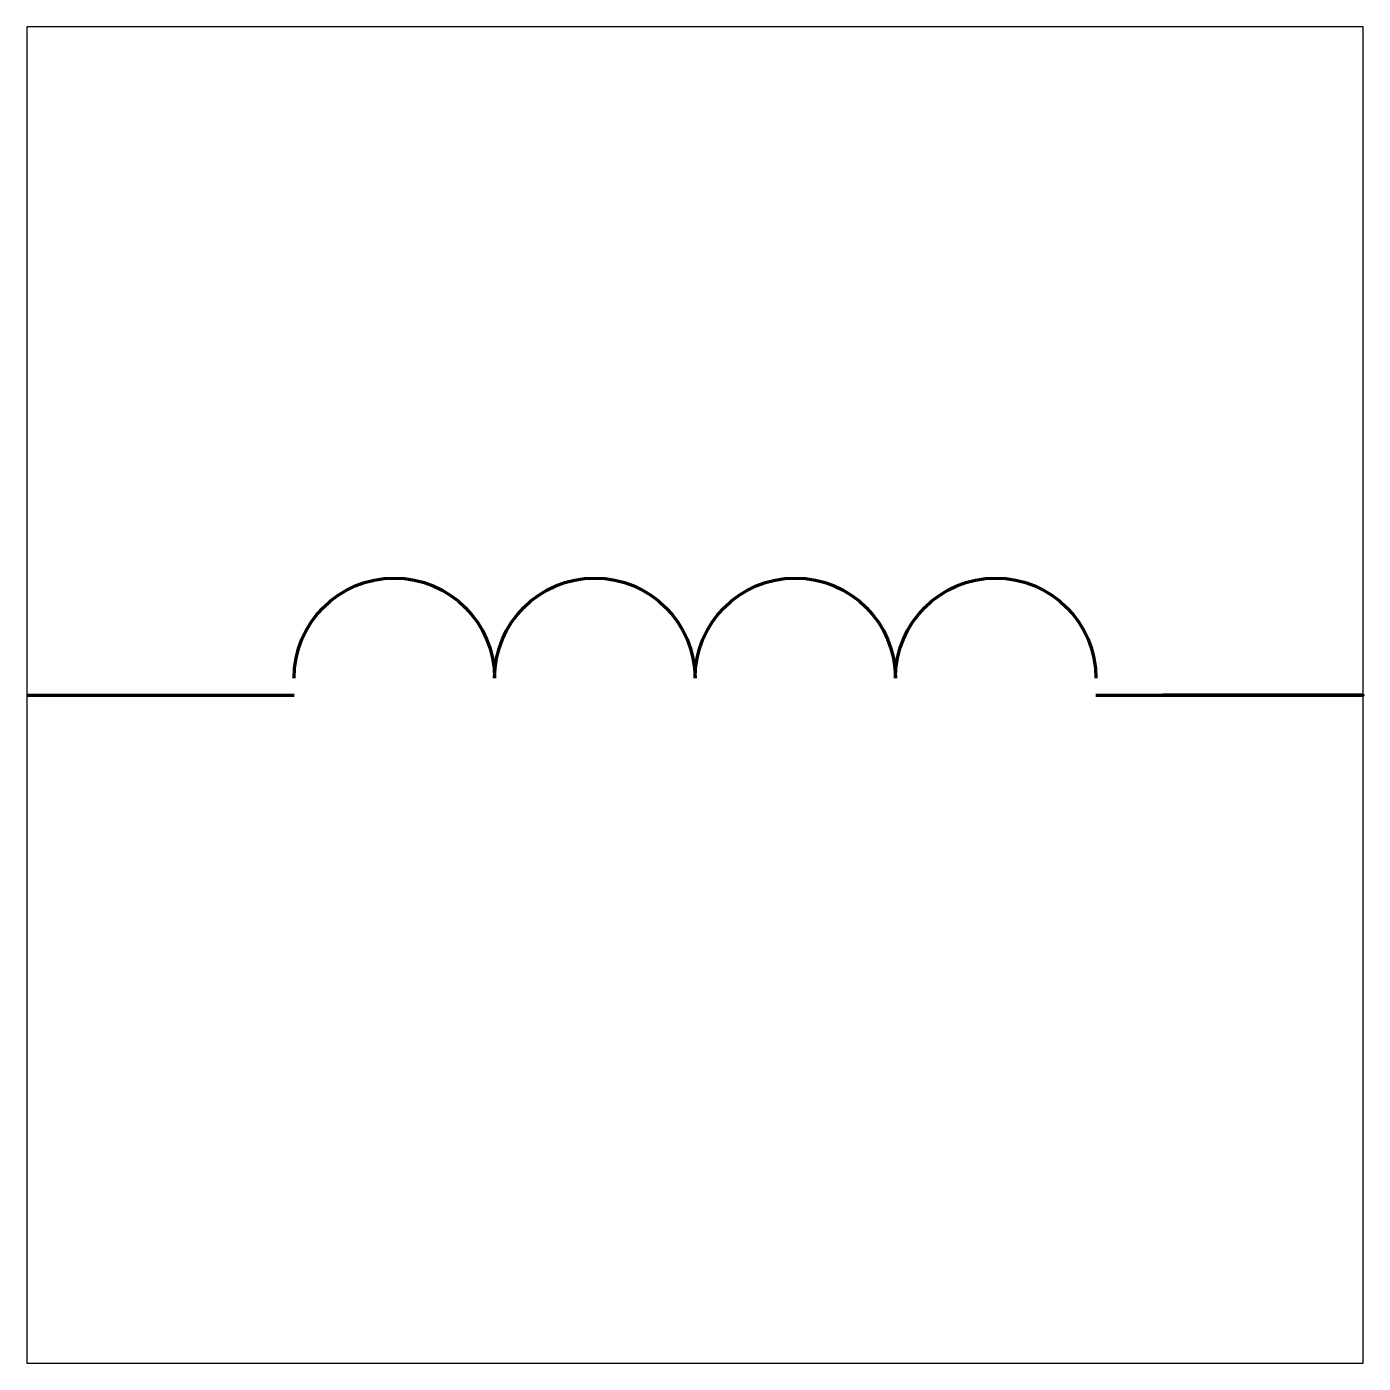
# Model space of a CAD drawing. Header units: centimetres. Extents: x -11.5 to -9.5, y -15.85 to -13.85.
import ezdxf

# ---------------------------------------------------------------- set-up
doc = ezdxf.new("R2010")
doc.units = ezdxf.units.CM
doc.header["$MEASUREMENT"] = 0
doc.layers.add('Layer 1', color=7, linetype='Continuous')

msp = doc.modelspace()

# ---------------------------------------------------------------- linework, layer by layer
at = {"layer": 'Layer 1', "color": 7}
msp.add_open_spline([(-11.5, -13.85), (-11.5, -13.85), (-9.5, -13.85), (-9.5, -13.85), (-9.5, -13.85), (-9.5, -13.85), (-9.5, -15.85), (-9.5, -15.85), (-9.5, -15.85), (-9.5, -15.85), (-11.5, -15.85), (-11.5, -15.85), (-11.5, -15.85), (-11.5, -15.85), (-11.5, -13.85), (-11.5, -13.85)], degree=3, knots=[0, 0, 0, 0, 0.25, 0.25, 0.25, 0.25, 0.5, 0.5, 0.5, 0.5, 0.75, 0.75, 0.75, 0.75, 1, 1, 1, 1], dxfattribs=at)
at = {"layer": 'Layer 1', "color": 250, "lineweight": 106}
for points in [[(-11.1, -14.825), (-11.1, -14.74216), (-11.03284, -14.675), (-10.95, -14.675), (-10.95, -14.675), (-10.86716, -14.675), (-10.8, -14.74216), (-10.8, -14.825)], [(-10.8, -14.825), (-10.8, -14.74216), (-10.73284, -14.675), (-10.65, -14.675), (-10.65, -14.675), (-10.56716, -14.675), (-10.5, -14.74216), (-10.5, -14.825)], [(-10.5, -14.825), (-10.5, -14.74216), (-10.43284, -14.675), (-10.35, -14.675), (-10.35, -14.675), (-10.26716, -14.675), (-10.2, -14.74216), (-10.2, -14.825)], [(-10.2, -14.825), (-10.2, -14.74216), (-10.13284, -14.675), (-10.05, -14.675), (-10.05, -14.675), (-9.96716, -14.675), (-9.9, -14.74216), (-9.9, -14.825)]]:
    msp.add_open_spline(points, degree=3, knots=[0, 0, 0, 0, 0.5, 0.5, 0.5, 0.5, 1, 1, 1, 1], dxfattribs=at)
at = {"layer": 'Layer 1', "color": 250, "lineweight": 100}
msp.add_open_spline([(-11.5, -14.85), (-11.5, -14.85), (-11.1, -14.85), (-11.1, -14.85)], degree=3, dxfattribs=at)
msp.add_open_spline([(-9.9, -14.85), (-9.9, -14.85), (-9.5, -14.85), (-9.5, -14.85), (-9.5, -14.85), (-9.5, -14.85), (-9.80001, -14.85), (-9.80001, -14.85)], degree=3, knots=[0, 0, 0, 0, 0.5, 0.5, 0.5, 0.5, 1, 1, 1, 1], dxfattribs=at)

doc.saveas('drawing.dxf')
